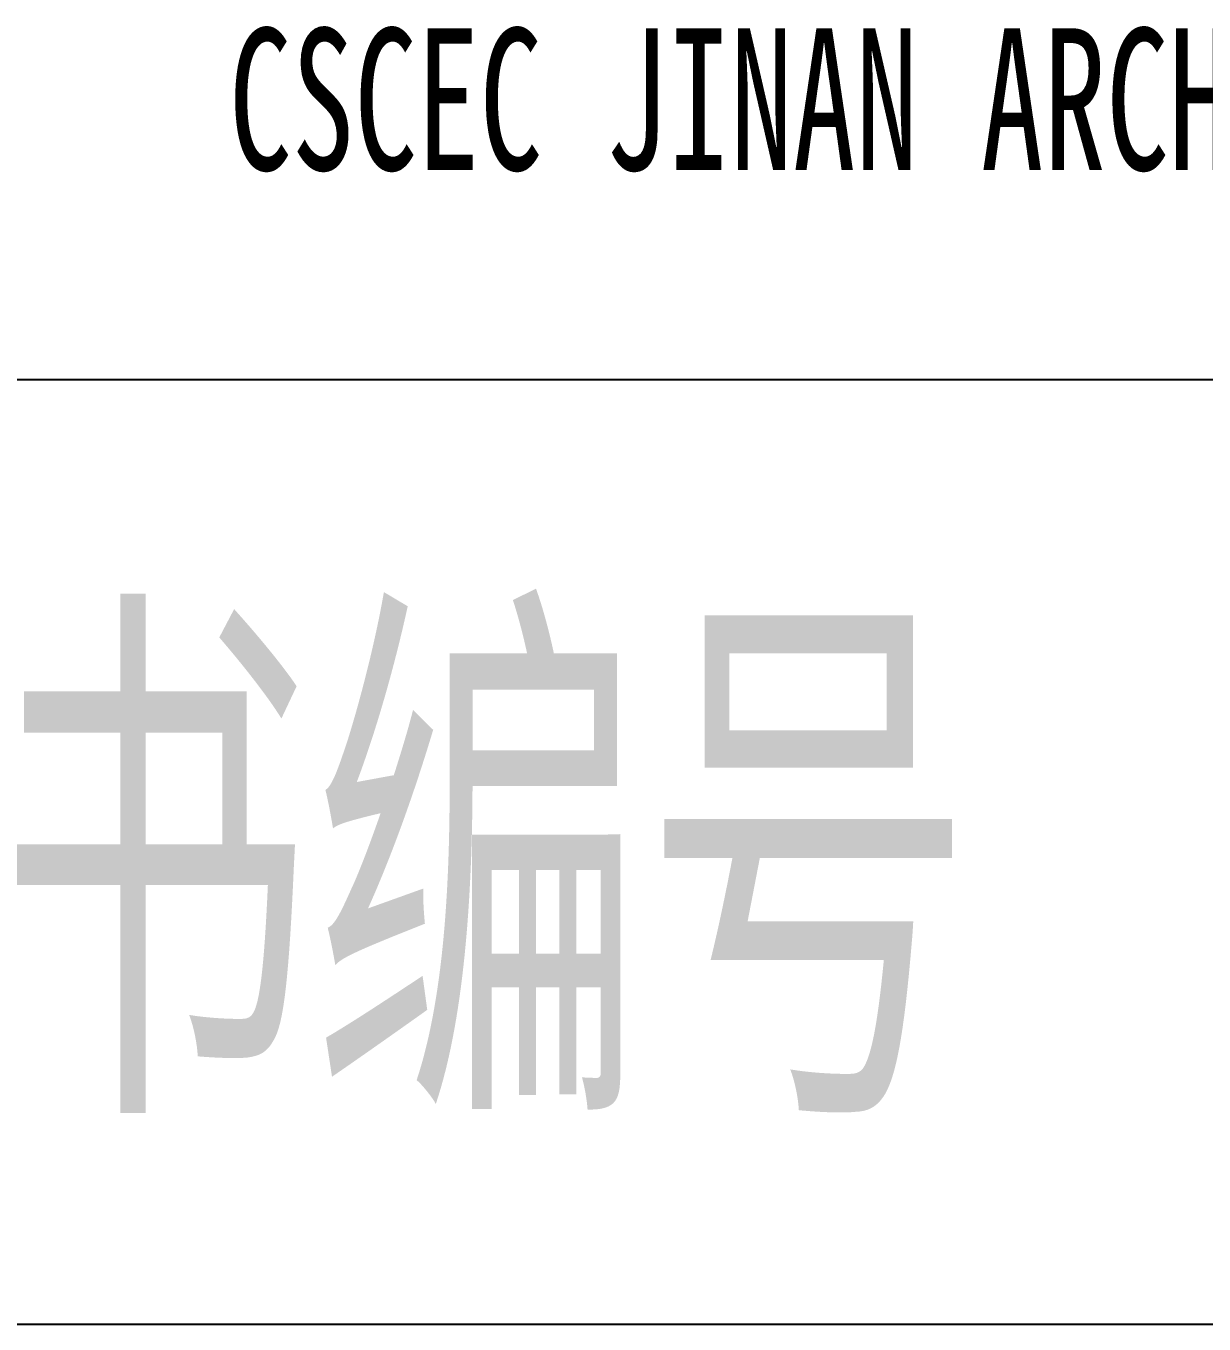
# Model space of a CAD drawing. Extents: x 196430 to 818205, y 904526 to 1974626.
# Drawn here: x 455100 to 456347, y 1783583 to 1784957 of the extents above; entities that cross this region are included whole.
import ezdxf
from ezdxf.enums import TextEntityAlignment as Align

# ---------------------------------------------------------------- set-up
doc = ezdxf.new("R2010")
doc.units = 0
doc.header["$LTSCALE"] = 1000
doc.header["$MEASUREMENT"] = 0
doc.layers.add('FRAME', color=7, linetype='Continuous')
doc.styles.add('FRAME-2', font='', dxfattribs={"height": 3000})
doc.styles.add('FRAME-3', font='romans.shx', dxfattribs={"width": 0.7, "bigfont": 'hztxt.shx'})
doc.styles.get('FRAME-2').set_extended_font_data('楷体_GB2312')

# ---------------------------------------------------------------- blocks, each defined once
blk = doc.blocks.new('a1')
at = {"layer": 'FRAME'}
for p, q in [((87519.7, 129240.1), (115319.7, 129240.1)), ((87519.7, 128240.1), (93119.7, 128240.1))]:
    blk.add_line(p, q, dxfattribs=at)
at = {"layer": 'FRAME', "style": 'FRAME-2', "width": 0.65}
blk.add_text('CSCEC JINAN ARCHITECTURAL DESIGN INSTITUTE CO.,LTD.', height=150, dxfattribs=at).set_placement((89180.9, 129461.7))
at = {"layer": 'FRAME', "style": 'FRAME-3', "width": 0.7}
blk.add_text('资质证书编号', height=500, dxfattribs=at).set_placement((88919.7, 128740.1), align=Align.MIDDLE)

msp = doc.modelspace()

# ---------------------------------------------------------------- block references
at = {"layer": 'FRAME'}
msp.add_blockref('a1', (366134.1, 1655343.1), dxfattribs=at)

doc.saveas('drawing.dxf')
